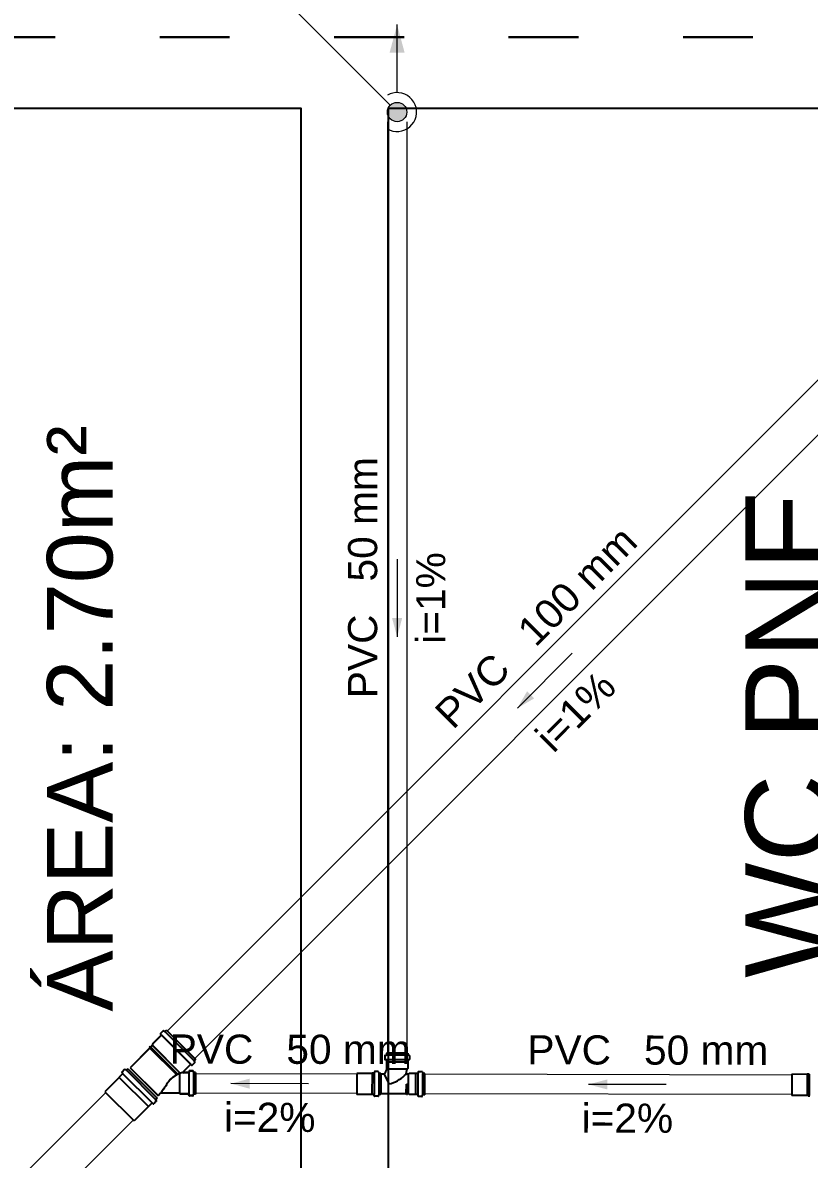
# Model space of a CAD drawing. Header units: millimetres. Extents: x -823 to -490, y -63 to 119.
# Drawn here: x -597.52 to -594.813, y 55.181 to 59.09 of the extents above; entities that cross this region are included whole.
import ezdxf

# ---------------------------------------------------------------- set-up
doc = ezdxf.new("R2010")
doc.units = ezdxf.units.MM
doc.header["$LTSCALE"] = 0.2
doc.header["$MEASUREMENT"] = 0
doc.linetypes.add('ACAD_ISO03W100', pattern=[3, 1.2, -1.8])
for name, color, linetype, lineweight in [('CV-Colunas', 1, 'Continuous', 5), ('CV-Condutos', 1, 'Continuous', 5), ('CV-Indicação coluna', 5, 'Continuous', 5), ('CV-Sentido conduto', 9, 'Continuous', 5), ('CV-Textos conduto', 7, 'Continuous', 5), ('DI-Detalhes', 1, 'Continuous', 30), ('TQ-Condutos', 5, 'Continuous', 5), ('TQ-Sentido conduto', 9, 'Continuous', 5), ('TQ-Textos conduto', 7, 'Continuous', 5)]:
    doc.layers.add(name, color=color, linetype=linetype, lineweight=lineweight)
doc.layers.add('Simbolos', color=5, linetype='Continuous')
doc.layers.add('Simbolos_int', color=2, linetype='Continuous')
doc.styles.add('Arial', font='arial.ttf')

msp = doc.modelspace()

# ---------------------------------------------------------------- hatches: boundary and pattern name
at = {"layer": 'CV-Colunas', "linetype": 'Continuous'}
msp.add_hatch(color=256, dxfattribs=at).paths.add_polyline_path([(-596.1983, 58.7827), (-596.1985, 58.7856), (-596.1988, 58.7885), (-596.1995, 58.7914), (-596.2004, 58.7941), (-596.2015, 58.7968), (-596.2028, 58.7994), (-596.2044, 58.8019), (-596.2062, 58.8042), (-596.2081, 58.8063), (-596.2103, 58.8083), (-596.2126, 58.8101), (-596.215, 58.8116), (-596.2176, 58.813), (-596.2203, 58.8141), (-596.2231, 58.815), (-596.2259, 58.8156), (-596.2288, 58.816), (-596.2317, 58.8161), (-596.2347, 58.816), (-596.2375, 58.8156), (-596.2404, 58.815), (-596.2432, 58.8141), (-596.2459, 58.813), (-596.2484, 58.8116), (-596.2509, 58.8101), (-596.2532, 58.8083), (-596.2554, 58.8063), (-596.2573, 58.8042), (-596.2591, 58.8019), (-596.2607, 58.7994), (-596.262, 58.7968), (-596.2631, 58.7941), (-596.264, 58.7914), (-596.2646, 58.7885), (-596.265, 58.7856), (-596.2651, 58.7827), (-596.265, 58.7798), (-596.2646, 58.7769), (-596.264, 58.7741), (-596.2631, 58.7713), (-596.262, 58.7686), (-596.2607, 58.766), (-596.2591, 58.7636), (-596.2573, 58.7612), (-596.2554, 58.7591), (-596.2532, 58.7571), (-596.2509, 58.7553), (-596.2484, 58.7538), (-596.2459, 58.7524), (-596.2432, 58.7513), (-596.2404, 58.7504), (-596.2375, 58.7498), (-596.2347, 58.7494), (-596.2317, 58.7493), (-596.2288, 58.7494), (-596.2259, 58.7498), (-596.2231, 58.7504), (-596.2203, 58.7513), (-596.2176, 58.7524), (-596.215, 58.7538), (-596.2126, 58.7553), (-596.2103, 58.7571), (-596.2081, 58.7591), (-596.2062, 58.7612), (-596.2044, 58.7636), (-596.2028, 58.766), (-596.2015, 58.7686), (-596.2004, 58.7713), (-596.1995, 58.7741), (-596.1988, 58.7769), (-596.1985, 58.7798)])
at = {"layer": 'CV-Condutos', "linetype": 'Continuous'}
msp.add_hatch(color=256, dxfattribs=at).paths.add_polyline_path([(-596.2317, 59.0833), (-596.2577, 58.9865), (-596.2058, 58.9865)])
at = {"layer": 'CV-Sentido conduto', "linetype": 'Continuous'}
msp.add_hatch(color=256, dxfattribs=at).paths.add_polyline_path([(-596.2317, 56.9775), (-596.2144, 57.0421), (-596.249, 57.0421)])
at = {"layer": 'TQ-Sentido conduto', "linetype": 'Continuous'}
for points in [[(-595.8179, 56.7324), (-595.7601, 56.7658), (-595.7845, 56.7903)], [(-596.8036, 55.4408), (-596.7391, 55.4234), (-596.739, 55.458)], [(-595.5728, 55.4381), (-595.5084, 55.4207), (-595.5083, 55.4553)]]:
    msp.add_hatch(color=256, dxfattribs=at).paths.add_polyline_path(points)

# ---------------------------------------------------------------- linework, layer by layer
msp.add_lwpolyline([(-599.5749, 58.7955), (-596.5628, 58.7955), (-596.5628, 54.8794), (-596.2618, 54.8794), (-596.2618, 58.7955), (-593.2498, 58.7955), (-593.2498, 56.9483), (-593.2498, 56.9483), (-593.2498, 56.8681), (-593.2498, 55.1804), (-593.9572, 55.1804), (-594.5351, 55.1804), (-594.5351, 54.8794), (-592.9488, 54.8794), (-592.9488, 56.8681), (-592.9488, 56.8681), (-592.9488, 56.9483), (-592.9488, 64.1825)])
at = {"layer": 'CV-Colunas'}
msp.add_circle((-596.2317, 58.7827), 0.0334, dxfattribs=at)
at = {"layer": 'CV-Condutos'}
for p, q in [((-596.2651, 58.7493), (-596.2651, 55.5457)), ((-596.1983, 58.7493), (-596.1983, 55.5456))]:
    msp.add_line(p, q, dxfattribs=at)
for points in [[(-596.2317, 58.8495), (-596.2317, 59.0833)], [(-596.2651, 58.7249), (-596.2558, 58.7204), (-596.2459, 58.7174), (-596.2356, 58.716), (-596.2253, 58.7162), (-596.2151, 58.718), (-596.2053, 58.7214), (-596.1961, 58.7262), (-596.1878, 58.7324), (-596.1806, 58.7398), (-596.1745, 58.7482), (-596.1699, 58.7574), (-596.1667, 58.7673), (-596.1651, 58.7775), (-596.1651, 58.7879), (-596.1667, 58.7981), (-596.1699, 58.808), (-596.1745, 58.8172), (-596.1806, 58.8257), (-596.1878, 58.833), (-596.1961, 58.8392), (-596.2053, 58.8441), (-596.2151, 58.8474), (-596.2253, 58.8492), (-596.2356, 58.8494), (-596.2459, 58.848), (-596.2558, 58.845), (-596.2651, 58.8406)]]:
    msp.add_lwpolyline(points, dxfattribs=at)
at = {"layer": 'CV-Indicação coluna'}
msp.add_line((-597.2902, 59.8412), (-596.2554, 58.8063), dxfattribs=at)
at = {"layer": 'CV-Sentido conduto'}
msp.add_lwpolyline([(-596.2317, 57.2448), (-596.2317, 56.9775)], dxfattribs=at)
at = {"layer": 'DI-Detalhes', "color": 6, "linetype": 'ACAD_ISO03W100'}
msp.add_lwpolyline([(-600.048, 59.0399), (-592.8002, 59.0399), (-592.8002, 52.8645), (-600.048, 52.8645), (-600.048, 59.0399)], dxfattribs=at)
at = {"layer": 'Simbolos'}
for p, q in [((-597.0436, 55.6073), (-597.0736, 55.5772)), ((-597.0436, 55.6068), (-597.0736, 55.5767)), ((-597.0457, 55.6117), (-597.0435, 55.6091)), ((-597.0457, 55.6112), (-597.0435, 55.6086)), ((-597.0367, 55.6225), (-597.0456, 55.6135)), ((-597.0367, 55.622), (-597.0456, 55.613)), ((-597.0351, 55.6227), (-597.0316, 55.6207)), ((-597.0351, 55.6222), (-597.0316, 55.6202)), ((-597.0258, 55.6251), (-597.03, 55.6209)), ((-597.0258, 55.6246), (-597.03, 55.6204)), ((-597.0258, 55.6251), (-596.9251, 55.5245)), ((-597.0258, 55.6246), (-596.9251, 55.524)), ((-597.0825, 55.5637), (-597.1505, 55.4956)), ((-597.0825, 55.5632), (-597.1505, 55.4952)), ((-597.081, 55.568), (-597.0838, 55.5652)), ((-597.081, 55.5675), (-597.0838, 55.5647)), ((-597.0825, 55.5637), (-597.0838, 55.5652)), ((-597.0825, 55.5632), (-597.0838, 55.5647)), ((-597.0795, 55.5667), (-597.081, 55.568)), ((-597.0795, 55.5662), (-597.081, 55.5675)), ((-597.0736, 55.5726), (-597.0795, 55.5667)), ((-597.0736, 55.5721), (-597.0795, 55.5662)), ((-597.0736, 55.5772), (-597.0736, 55.5726)), ((-597.0736, 55.5767), (-597.0736, 55.5721)), ((-596.9277, 55.5135), (-596.9367, 55.5046)), ((-596.9277, 55.5131), (-596.9367, 55.5041)), ((-596.9275, 55.5152), (-596.9295, 55.5187)), ((-596.9275, 55.5147), (-596.9295, 55.5182)), ((-596.9251, 55.5245), (-596.9293, 55.5203)), ((-596.9251, 55.524), (-596.9293, 55.5198)), ((-596.274, 55.5363), (-596.274, 55.5246)), ((-596.273, 55.5376), (-596.2691, 55.5386)), ((-596.2728, 55.5233), (-596.2693, 55.5229)), ((-596.268, 55.5457), (-596.2681, 55.5399)), ((-596.2681, 55.5216), (-596.2681, 55.5153)), ((-596.2681, 55.5153), (-596.2678, 55.5151)), ((-596.195, 55.5456), (-596.268, 55.5457)), ((-596.2678, 55.5151), (-596.2679, 55.4926)), ((-596.195, 55.5152), (-596.1953, 55.5149)), ((-596.1953, 55.5149), (-596.1953, 55.4925)), ((-596.195, 55.5456), (-596.195, 55.5398)), ((-596.195, 55.5214), (-596.195, 55.5152)), ((-596.19, 55.5374), (-596.194, 55.5385)), ((-596.1903, 55.5231), (-596.1938, 55.5228)), ((-596.189, 55.5361), (-596.1891, 55.5244)), ((-597.1763, 55.4741), (-597.1877, 55.4627)), ((-597.1784, 55.4785), (-597.1762, 55.4759)), ((-597.1694, 55.4892), (-597.1783, 55.4803)), ((-597.1678, 55.4895), (-597.1643, 55.4874)), ((-597.1585, 55.4918), (-597.1627, 55.4877)), ((-597.1585, 55.4918), (-597.0579, 55.3912)), ((-597.1505, 55.4956), (-597.0545, 55.3997)), ((-597.1505, 55.4952), (-597.0545, 55.3992)), ((-596.9429, 55.5067), (-596.9687, 55.4808)), ((-596.9429, 55.5062), (-596.9687, 55.4804)), ((-596.9493, 55.4786), (-596.9678, 55.4786)), ((-596.9493, 55.4781), (-596.9678, 55.4781)), ((-596.9476, 55.4833), (-596.9479, 55.4798)), ((-596.9476, 55.4828), (-596.9479, 55.4793)), ((-596.9346, 55.4845), (-596.9463, 55.4845)), ((-596.9346, 55.484), (-596.9463, 55.484)), ((-596.9385, 55.5045), (-596.9411, 55.5067)), ((-596.9385, 55.5041), (-596.9411, 55.5063)), ((-596.9333, 55.4835), (-596.9322, 55.4796)), ((-596.9333, 55.4831), (-596.9322, 55.4791)), ((-596.9251, 55.4786), (-596.9309, 55.4786)), ((-596.9251, 55.4781), (-596.9309, 55.4781)), ((-596.9251, 55.4786), (-596.9251, 55.4055)), ((-596.9251, 55.4781), (-596.9251, 55.405)), ((-596.3183, 55.476), (-596.3705, 55.4762)), ((-596.318, 55.4763), (-596.3183, 55.476)), ((-596.3118, 55.4763), (-596.318, 55.4763)), ((-596.3101, 55.481), (-596.3104, 55.4775)), ((-596.2971, 55.4822), (-596.3088, 55.4822)), ((-596.2958, 55.4812), (-596.2947, 55.4772)), ((-596.2876, 55.4762), (-596.2935, 55.4763)), ((-596.2876, 55.4762), (-596.2878, 55.4031)), ((-596.2754, 55.4735), (-596.2876, 55.4736)), ((-596.2592, 55.4396), (-596.2754, 55.4735)), ((-596.2679, 55.4926), (-596.2667, 55.4914)), ((-596.1922, 55.4734), (-596.1995, 55.4734)), ((-596.1953, 55.4925), (-596.1971, 55.4907)), ((-596.1898, 55.4758), (-596.1922, 55.4734)), ((-596.1673, 55.4757), (-596.1898, 55.4758)), ((-596.1671, 55.476), (-596.1673, 55.4757)), ((-596.1608, 55.476), (-596.1671, 55.476)), ((-596.1591, 55.4807), (-596.1595, 55.4772)), ((-596.1461, 55.4819), (-596.1578, 55.4819)), ((-596.1448, 55.4809), (-596.1438, 55.4769)), ((-596.1367, 55.4759), (-596.1425, 55.4759)), ((-596.1368, 55.4028), (-596.1367, 55.4759)), ((-594.8213, 55.4727), (-594.8735, 55.4728)), ((-594.8211, 55.473), (-594.8213, 55.4727)), ((-594.8148, 55.473), (-594.8211, 55.473)), ((-597.1877, 55.4622), (-597.2371, 55.4128)), ((-597.1877, 55.4627), (-597.1877, 55.4622)), ((-597.046, 55.4081), (-597.0545, 55.3997)), ((-597.046, 55.4077), (-597.0545, 55.3992)), ((-596.9806, 55.4081), (-597.046, 55.4081)), ((-596.9806, 55.4077), (-597.046, 55.4077)), ((-596.9779, 55.4055), (-596.9806, 55.4081)), ((-596.9779, 55.405), (-596.9806, 55.4077)), ((-596.9492, 55.4055), (-596.9779, 55.4055)), ((-596.9492, 55.405), (-596.9779, 55.405)), ((-596.9476, 55.4007), (-596.9479, 55.4043)), ((-596.9476, 55.4003), (-596.9479, 55.4038)), ((-596.9346, 55.3995), (-596.9463, 55.3995)), ((-596.9346, 55.3991), (-596.9463, 55.3991)), ((-596.9333, 55.4005), (-596.9322, 55.4045)), ((-596.9333, 55.4001), (-596.9322, 55.404)), ((-596.9251, 55.4055), (-596.9309, 55.4055)), ((-596.9251, 55.405), (-596.9309, 55.405)), ((-596.3185, 55.4035), (-596.3706, 55.4036)), ((-596.3182, 55.4032), (-596.3185, 55.4035)), ((-596.312, 55.4032), (-596.3182, 55.4032)), ((-596.3103, 55.3985), (-596.3106, 55.402)), ((-596.2973, 55.3972), (-596.309, 55.3973)), ((-596.296, 55.3982), (-596.2949, 55.4022)), ((-596.2878, 55.4031), (-596.2936, 55.4032)), ((-596.2001, 55.4056), (-596.2878, 55.4058)), ((-596.2001, 55.4056), (-596.1999, 55.4036)), ((-596.196, 55.4036), (-596.1999, 55.4036)), ((-596.1958, 55.4056), (-596.196, 55.4036)), ((-596.1923, 55.4056), (-596.1958, 55.4056)), ((-596.1899, 55.4032), (-596.1923, 55.4056)), ((-596.1675, 55.4031), (-596.1899, 55.4032)), ((-596.1672, 55.4029), (-596.1675, 55.4031)), ((-596.161, 55.4029), (-596.1672, 55.4029)), ((-596.1593, 55.3981), (-596.1596, 55.4016)), ((-596.1463, 55.3969), (-596.158, 55.3969)), ((-596.145, 55.3979), (-596.1439, 55.4018)), ((-596.1368, 55.4028), (-596.1426, 55.4028)), ((-594.8215, 55.4002), (-594.8737, 55.4003)), ((-594.8212, 55.3999), (-594.8215, 55.4002)), ((-594.815, 55.3999), (-594.8212, 55.3999)), ((-594.8134, 55.3951), (-594.8136, 55.3987)), ((-597.0876, 55.362), (-597.137, 55.3126)), ((-597.0871, 55.362), (-597.0876, 55.362)), ((-597.0757, 55.3734), (-597.0871, 55.362)), ((-597.0712, 55.3713), (-597.0739, 55.3735)), ((-597.0605, 55.3803), (-597.0694, 55.3713)), ((-597.0603, 55.3819), (-597.0623, 55.3854)), ((-597.0579, 55.3912), (-597.0621, 55.387))]:
    msp.add_line(p, q, dxfattribs=at)
for points in [[(-597.0456, 55.6135), (-597.0458, 55.6133), (-597.0459, 55.6132), (-597.046, 55.613), (-597.046, 55.6127), (-597.046, 55.6125), (-597.046, 55.6123), (-597.0459, 55.6121), (-597.0458, 55.6119), (-597.0457, 55.6117)], [(-597.0456, 55.613), (-597.0458, 55.6129), (-597.0459, 55.6127), (-597.046, 55.6125), (-597.046, 55.6123), (-597.046, 55.612), (-597.046, 55.6118), (-597.0459, 55.6116), (-597.0458, 55.6114), (-597.0457, 55.6112)], [(-597.0436, 55.6073), (-597.0434, 55.6074), (-597.0433, 55.6076), (-597.0432, 55.6078), (-597.0432, 55.608), (-597.0432, 55.6083), (-597.0432, 55.6085), (-597.0433, 55.6087), (-597.0434, 55.6089), (-597.0435, 55.6091)], [(-597.0436, 55.6068), (-597.0434, 55.607), (-597.0433, 55.6072), (-597.0432, 55.6074), (-597.0432, 55.6076), (-597.0432, 55.6078), (-597.0432, 55.608), (-597.0433, 55.6082), (-597.0434, 55.6084), (-597.0435, 55.6086)], [(-597.0351, 55.6227), (-597.0353, 55.6228), (-597.0354, 55.6228), (-597.0356, 55.6228), (-597.0358, 55.6228), (-597.036, 55.6228), (-597.0362, 55.6228), (-597.0364, 55.6227), (-597.0366, 55.6226), (-597.0367, 55.6225)], [(-597.0351, 55.6222), (-597.0353, 55.6223), (-597.0354, 55.6223), (-597.0356, 55.6224), (-597.0358, 55.6224), (-597.036, 55.6223), (-597.0362, 55.6223), (-597.0364, 55.6222), (-597.0366, 55.6221), (-597.0367, 55.622)], [(-597.0316, 55.6206), (-597.0314, 55.6206), (-597.0312, 55.6205), (-597.031, 55.6205), (-597.0308, 55.6205), (-597.0307, 55.6205), (-597.0305, 55.6205), (-597.0303, 55.6206), (-597.0301, 55.6207), (-597.03, 55.6209)], [(-597.0316, 55.6202), (-597.0314, 55.6201), (-597.0312, 55.62), (-597.031, 55.62), (-597.0308, 55.62), (-597.0307, 55.62), (-597.0305, 55.6201), (-597.0303, 55.6202), (-597.0301, 55.6203), (-597.03, 55.6204)], [(-596.9293, 55.5203), (-596.9295, 55.5201), (-596.9296, 55.52), (-596.9296, 55.5198), (-596.9297, 55.5196), (-596.9297, 55.5194), (-596.9297, 55.5192), (-596.9297, 55.519), (-596.9296, 55.5188), (-596.9295, 55.5186)], [(-596.9293, 55.5198), (-596.9295, 55.5196), (-596.9296, 55.5195), (-596.9296, 55.5193), (-596.9297, 55.5191), (-596.9297, 55.5189), (-596.9297, 55.5187), (-596.9297, 55.5185), (-596.9296, 55.5184), (-596.9295, 55.5182)], [(-596.9277, 55.5135), (-596.9276, 55.5137), (-596.9275, 55.5139), (-596.9274, 55.514), (-596.9274, 55.5142), (-596.9273, 55.5144), (-596.9274, 55.5146), (-596.9274, 55.5148), (-596.9274, 55.515), (-596.9275, 55.5152)], [(-596.9277, 55.5131), (-596.9276, 55.5132), (-596.9275, 55.5134), (-596.9274, 55.5136), (-596.9274, 55.5137), (-596.9273, 55.5139), (-596.9274, 55.5141), (-596.9274, 55.5143), (-596.9274, 55.5145), (-596.9275, 55.5147)], [(-596.273, 55.5376), (-596.2732, 55.5375), (-596.2734, 55.5374), (-596.2735, 55.5373), (-596.2737, 55.5372), (-596.2738, 55.537), (-596.2739, 55.5369), (-596.274, 55.5367), (-596.274, 55.5365), (-596.274, 55.5363)], [(-596.274, 55.5246), (-596.274, 55.5244), (-596.274, 55.5242), (-596.2739, 55.524), (-596.2738, 55.5238), (-596.2736, 55.5236), (-596.2734, 55.5235), (-596.2732, 55.5234), (-596.273, 55.5233), (-596.2728, 55.5233)], [(-596.2681, 55.5216), (-596.2681, 55.5218), (-596.2682, 55.522), (-596.2683, 55.5222), (-596.2684, 55.5224), (-596.2685, 55.5226), (-596.2687, 55.5227), (-596.2689, 55.5228), (-596.2691, 55.5229), (-596.2693, 55.5229)], [(-596.2691, 55.5386), (-596.2689, 55.5387), (-596.2687, 55.5388), (-596.2685, 55.5389), (-596.2684, 55.539), (-596.2683, 55.5392), (-596.2682, 55.5394), (-596.2681, 55.5395), (-596.2681, 55.5397), (-596.2681, 55.5399)], [(-596.195, 55.5398), (-596.195, 55.5396), (-596.1949, 55.5394), (-596.1948, 55.5392), (-596.1948, 55.539), (-596.1946, 55.5389), (-596.1945, 55.5387), (-596.1943, 55.5386), (-596.1942, 55.5385), (-596.194, 55.5385)], [(-596.1938, 55.5228), (-596.194, 55.5227), (-596.1942, 55.5227), (-596.1944, 55.5225), (-596.1946, 55.5224), (-596.1947, 55.5223), (-596.1949, 55.5221), (-596.1949, 55.5219), (-596.195, 55.5217), (-596.195, 55.5214)], [(-596.1903, 55.5231), (-596.1901, 55.5231), (-596.1899, 55.5232), (-596.1897, 55.5233), (-596.1895, 55.5234), (-596.1893, 55.5236), (-596.1892, 55.5238), (-596.1891, 55.524), (-596.1891, 55.5242), (-596.1891, 55.5244)], [(-596.189, 55.5361), (-596.189, 55.5363), (-596.1891, 55.5365), (-596.1892, 55.5367), (-596.1893, 55.5368), (-596.1894, 55.537), (-596.1895, 55.5371), (-596.1897, 55.5372), (-596.1898, 55.5373), (-596.19, 55.5374)], [(-597.1783, 55.4803), (-597.1785, 55.4802), (-597.1786, 55.48), (-597.1786, 55.4798), (-597.1787, 55.4795), (-597.1787, 55.4793), (-597.1787, 55.4791), (-597.1786, 55.4789), (-597.1785, 55.4787), (-597.1784, 55.4785)], [(-597.1763, 55.4741), (-597.1761, 55.4742), (-597.176, 55.4744), (-597.1759, 55.4746), (-597.1759, 55.4748), (-597.1759, 55.4751), (-597.1759, 55.4753), (-597.176, 55.4755), (-597.176, 55.4757), (-597.1762, 55.4759)], [(-597.1678, 55.4895), (-597.1679, 55.4895), (-597.1681, 55.4896), (-597.1683, 55.4896), (-597.1685, 55.4896), (-597.1687, 55.4896), (-597.1689, 55.4896), (-597.1691, 55.4895), (-597.1692, 55.4894), (-597.1694, 55.4892)], [(-597.1643, 55.4874), (-597.1641, 55.4874), (-597.1639, 55.4873), (-597.1637, 55.4873), (-597.1635, 55.4873), (-597.1633, 55.4873), (-597.1631, 55.4873), (-597.163, 55.4874), (-597.1628, 55.4875), (-597.1627, 55.4877)], [(-596.9687, 55.4808), (-596.9688, 55.4807), (-596.9689, 55.4806), (-596.969, 55.4804), (-596.9691, 55.4802), (-596.9691, 55.4801), (-596.9691, 55.4799), (-596.9691, 55.4797), (-596.9691, 55.4796), (-596.969, 55.4794), (-596.9689, 55.4792), (-596.9688, 55.4791), (-596.9687, 55.479), (-596.9686, 55.4788), (-596.9685, 55.4787), (-596.9683, 55.4787), (-596.9681, 55.4786), (-596.968, 55.4786), (-596.9678, 55.4786)], [(-596.9687, 55.4804), (-596.9688, 55.4802), (-596.9689, 55.4801), (-596.969, 55.4799), (-596.9691, 55.4798), (-596.9691, 55.4796), (-596.9691, 55.4794), (-596.9691, 55.4793), (-596.9691, 55.4791), (-596.969, 55.4789), (-596.9689, 55.4788), (-596.9688, 55.4786), (-596.9687, 55.4785), (-596.9686, 55.4784), (-596.9685, 55.4783), (-596.9683, 55.4782), (-596.9681, 55.4781), (-596.968, 55.4781), (-596.9678, 55.4781)], [(-596.9493, 55.4786), (-596.9491, 55.4786), (-596.9488, 55.4786), (-596.9486, 55.4787), (-596.9485, 55.4788), (-596.9483, 55.479), (-596.9482, 55.4792), (-596.948, 55.4794), (-596.948, 55.4796), (-596.9479, 55.4798)], [(-596.9493, 55.4781), (-596.9491, 55.4781), (-596.9488, 55.4782), (-596.9486, 55.4783), (-596.9485, 55.4784), (-596.9483, 55.4785), (-596.9482, 55.4787), (-596.948, 55.4789), (-596.948, 55.4791), (-596.9479, 55.4793)], [(-596.9463, 55.4845), (-596.9465, 55.4845), (-596.9467, 55.4844), (-596.9469, 55.4844), (-596.9471, 55.4842), (-596.9473, 55.4841), (-596.9474, 55.4839), (-596.9475, 55.4837), (-596.9476, 55.4835), (-596.9476, 55.4833)], [(-596.9463, 55.484), (-596.9465, 55.484), (-596.9467, 55.484), (-596.9469, 55.4839), (-596.9471, 55.4838), (-596.9473, 55.4836), (-596.9474, 55.4834), (-596.9475, 55.4833), (-596.9476, 55.483), (-596.9476, 55.4828)], [(-596.9411, 55.5068), (-596.9413, 55.5069), (-596.9415, 55.507), (-596.9417, 55.507), (-596.9419, 55.5071), (-596.9421, 55.5071), (-596.9424, 55.507), (-596.9426, 55.5069), (-596.9428, 55.5068), (-596.9429, 55.5067)], [(-596.9411, 55.5063), (-596.9413, 55.5064), (-596.9415, 55.5065), (-596.9417, 55.5066), (-596.9419, 55.5066), (-596.9421, 55.5066), (-596.9424, 55.5065), (-596.9426, 55.5065), (-596.9428, 55.5063), (-596.9429, 55.5062)], [(-596.9385, 55.5045), (-596.9383, 55.5044), (-596.9381, 55.5043), (-596.9379, 55.5042), (-596.9377, 55.5042), (-596.9374, 55.5042), (-596.9372, 55.5043), (-596.937, 55.5044), (-596.9368, 55.5045), (-596.9367, 55.5046)], [(-596.9385, 55.5041), (-596.9383, 55.5039), (-596.9381, 55.5038), (-596.9379, 55.5038), (-596.9377, 55.5037), (-596.9374, 55.5038), (-596.9372, 55.5038), (-596.937, 55.5039), (-596.9368, 55.504), (-596.9367, 55.5041)], [(-596.9333, 55.4835), (-596.9334, 55.4837), (-596.9334, 55.4839), (-596.9336, 55.484), (-596.9337, 55.4842), (-596.9338, 55.4843), (-596.934, 55.4844), (-596.9342, 55.4845), (-596.9344, 55.4845), (-596.9346, 55.4845)], [(-596.9333, 55.4831), (-596.9334, 55.4832), (-596.9334, 55.4834), (-596.9336, 55.4836), (-596.9337, 55.4837), (-596.9338, 55.4838), (-596.934, 55.4839), (-596.9342, 55.484), (-596.9344, 55.484), (-596.9346, 55.4841)], [(-596.9322, 55.4796), (-596.9322, 55.4794), (-596.9321, 55.4792), (-596.932, 55.4791), (-596.9318, 55.4789), (-596.9317, 55.4788), (-596.9315, 55.4787), (-596.9313, 55.4786), (-596.9311, 55.4786), (-596.9309, 55.4786)], [(-596.9322, 55.4791), (-596.9322, 55.4789), (-596.9321, 55.4787), (-596.932, 55.4786), (-596.9318, 55.4784), (-596.9317, 55.4783), (-596.9315, 55.4782), (-596.9313, 55.4782), (-596.9311, 55.4781), (-596.9309, 55.4781)], [(-596.3118, 55.4763), (-596.3116, 55.4763), (-596.3114, 55.4764), (-596.3112, 55.4764), (-596.311, 55.4766), (-596.3108, 55.4767), (-596.3107, 55.4769), (-596.3106, 55.4771), (-596.3105, 55.4773), (-596.3105, 55.4775)], [(-596.3088, 55.4822), (-596.309, 55.4822), (-596.3092, 55.4822), (-596.3094, 55.4821), (-596.3096, 55.482), (-596.3098, 55.4818), (-596.3099, 55.4816), (-596.31, 55.4814), (-596.3101, 55.4812), (-596.3101, 55.481)], [(-596.2958, 55.4812), (-596.2959, 55.4814), (-596.296, 55.4816), (-596.2961, 55.4817), (-596.2962, 55.4819), (-596.2964, 55.482), (-596.2965, 55.4821), (-596.2967, 55.4821), (-596.2969, 55.4822), (-596.2971, 55.4822)], [(-596.2947, 55.4772), (-596.2947, 55.4771), (-596.2946, 55.4769), (-596.2945, 55.4767), (-596.2943, 55.4766), (-596.2942, 55.4765), (-596.294, 55.4764), (-596.2938, 55.4763), (-596.2936, 55.4763), (-596.2935, 55.4763)], [(-596.2754, 55.4735), (-596.2742, 55.4754), (-596.273, 55.4773), (-596.272, 55.4792), (-596.2709, 55.4812), (-596.27, 55.4832), (-596.269, 55.4852), (-596.2682, 55.4872), (-596.2674, 55.4893), (-596.2667, 55.4914)], [(-596.2592, 55.4396), (-596.2519, 55.4417), (-596.2446, 55.4442), (-596.2376, 55.4472), (-596.2307, 55.4507), (-596.2241, 55.4545), (-596.2178, 55.4587), (-596.2117, 55.4634), (-596.2059, 55.4684), (-596.2004, 55.4737)], [(-596.2008, 55.4751), (-596.2003, 55.4768), (-596.1998, 55.4785), (-596.1994, 55.4802), (-596.1989, 55.482), (-596.1985, 55.4837), (-596.1981, 55.4855), (-596.1978, 55.4872), (-596.1974, 55.489), (-596.1971, 55.4907)], [(-596.2008, 55.4751), (-596.2008, 55.4749), (-596.2008, 55.4748), (-596.2008, 55.4747), (-596.2008, 55.4745), (-596.2008, 55.4744), (-596.2008, 55.4743), (-596.2007, 55.4741), (-596.2006, 55.474), (-596.2006, 55.4739), (-596.2005, 55.4738), (-596.2004, 55.4737), (-596.2003, 55.4736), (-596.2002, 55.4735), (-596.2, 55.4735), (-596.1999, 55.4734), (-596.1998, 55.4734), (-596.1996, 55.4734), (-596.1995, 55.4734)], [(-596.1608, 55.476), (-596.1606, 55.476), (-596.1604, 55.476), (-596.1602, 55.4761), (-596.16, 55.4762), (-596.1598, 55.4764), (-596.1597, 55.4766), (-596.1596, 55.4767), (-596.1595, 55.477), (-596.1595, 55.4772)], [(-596.1578, 55.4819), (-596.158, 55.4819), (-596.1582, 55.4818), (-596.1584, 55.4817), (-596.1586, 55.4816), (-596.1588, 55.4815), (-596.1589, 55.4813), (-596.159, 55.4811), (-596.1591, 55.4809), (-596.1591, 55.4807)], [(-596.1448, 55.4809), (-596.1449, 55.4811), (-596.145, 55.4812), (-596.1451, 55.4814), (-596.1452, 55.4815), (-596.1454, 55.4816), (-596.1455, 55.4817), (-596.1457, 55.4818), (-596.1459, 55.4819), (-596.1461, 55.4819)], [(-596.1438, 55.4769), (-596.1437, 55.4767), (-596.1436, 55.4766), (-596.1435, 55.4764), (-596.1434, 55.4763), (-596.1432, 55.4761), (-596.143, 55.476), (-596.1429, 55.476), (-596.1427, 55.4759), (-596.1425, 55.4759)], [(-594.8148, 55.473), (-594.8146, 55.473), (-594.8144, 55.473), (-594.8142, 55.4731), (-594.814, 55.4732), (-594.8138, 55.4734), (-594.8137, 55.4736), (-594.8136, 55.4738), (-594.8135, 55.474), (-594.8135, 55.4742)], [(-597.0448, 55.4085), (-597.045, 55.4085), (-597.0451, 55.4085), (-597.0453, 55.4085), (-597.0454, 55.4085), (-597.0456, 55.4084), (-597.0457, 55.4084), (-597.0458, 55.4083), (-597.0459, 55.4082), (-597.046, 55.4081)], [(-597.0448, 55.408), (-597.045, 55.408), (-597.0451, 55.4081), (-597.0453, 55.408), (-597.0454, 55.408), (-597.0456, 55.408), (-597.0457, 55.4079), (-597.0458, 55.4078), (-597.0459, 55.4078), (-597.046, 55.4077)], [(-596.9479, 55.4043), (-596.9479, 55.4045), (-596.948, 55.4047), (-596.9481, 55.4049), (-596.9483, 55.405), (-596.9484, 55.4052), (-596.9486, 55.4053), (-596.9488, 55.4054), (-596.949, 55.4055), (-596.9492, 55.4055)], [(-596.9479, 55.4038), (-596.9479, 55.404), (-596.948, 55.4042), (-596.9481, 55.4044), (-596.9483, 55.4046), (-596.9484, 55.4047), (-596.9486, 55.4048), (-596.9488, 55.4049), (-596.949, 55.405), (-596.9492, 55.405)], [(-596.9476, 55.4008), (-596.9476, 55.4005), (-596.9475, 55.4003), (-596.9474, 55.4001), (-596.9473, 55.4), (-596.9471, 55.3998), (-596.9469, 55.3997), (-596.9467, 55.3996), (-596.9465, 55.3996), (-596.9463, 55.3995)], [(-596.9476, 55.4003), (-596.9476, 55.4001), (-596.9475, 55.3999), (-596.9474, 55.3997), (-596.9473, 55.3995), (-596.9471, 55.3993), (-596.9469, 55.3992), (-596.9467, 55.3991), (-596.9465, 55.3991), (-596.9463, 55.3991)], [(-596.9346, 55.3995), (-596.9344, 55.3996), (-596.9342, 55.3996), (-596.934, 55.3997), (-596.9338, 55.3998), (-596.9337, 55.3999), (-596.9335, 55.4), (-596.9334, 55.4002), (-596.9333, 55.4003), (-596.9333, 55.4005)], [(-596.9346, 55.3991), (-596.9344, 55.3991), (-596.9342, 55.3991), (-596.934, 55.3992), (-596.9338, 55.3993), (-596.9337, 55.3994), (-596.9335, 55.3995), (-596.9334, 55.3997), (-596.9333, 55.3999), (-596.9333, 55.4001)], [(-596.9309, 55.4055), (-596.9311, 55.4055), (-596.9313, 55.4054), (-596.9315, 55.4054), (-596.9317, 55.4053), (-596.9318, 55.4052), (-596.9319, 55.405), (-596.9321, 55.4049), (-596.9321, 55.4047), (-596.9322, 55.4045)], [(-596.9309, 55.405), (-596.9311, 55.405), (-596.9313, 55.405), (-596.9315, 55.4049), (-596.9317, 55.4048), (-596.9318, 55.4047), (-596.9319, 55.4045), (-596.9321, 55.4044), (-596.9321, 55.4042), (-596.9322, 55.404)], [(-596.3106, 55.402), (-596.3107, 55.4022), (-596.3107, 55.4024), (-596.3108, 55.4026), (-596.311, 55.4028), (-596.3111, 55.4029), (-596.3113, 55.403), (-596.3115, 55.4031), (-596.3117, 55.4032), (-596.312, 55.4032)], [(-596.3103, 55.3985), (-596.3103, 55.3983), (-596.3102, 55.398), (-596.3101, 55.3979), (-596.31, 55.3977), (-596.3098, 55.3975), (-596.3096, 55.3974), (-596.3094, 55.3973), (-596.3092, 55.3973), (-596.309, 55.3973)], [(-596.2973, 55.3972), (-596.2971, 55.3972), (-596.2969, 55.3973), (-596.2967, 55.3973), (-596.2965, 55.3974), (-596.2964, 55.3976), (-596.2963, 55.3977), (-596.2961, 55.3979), (-596.2961, 55.398), (-596.296, 55.3982)], [(-596.2936, 55.4032), (-596.2938, 55.4031), (-596.294, 55.4031), (-596.2942, 55.403), (-596.2944, 55.4029), (-596.2945, 55.4028), (-596.2946, 55.4027), (-596.2948, 55.4025), (-596.2948, 55.4024), (-596.2949, 55.4022)], [(-596.1596, 55.4016), (-596.1597, 55.4019), (-596.1597, 55.4021), (-596.1599, 55.4023), (-596.16, 55.4024), (-596.1601, 55.4026), (-596.1603, 55.4027), (-596.1605, 55.4028), (-596.1607, 55.4028), (-596.161, 55.4029)], [(-596.1593, 55.3981), (-596.1593, 55.3979), (-596.1592, 55.3977), (-596.1591, 55.3975), (-596.159, 55.3973), (-596.1588, 55.3972), (-596.1586, 55.3971), (-596.1584, 55.397), (-596.1582, 55.3969), (-596.158, 55.3969)], [(-596.1463, 55.3969), (-596.1461, 55.3969), (-596.1459, 55.3969), (-596.1457, 55.397), (-596.1456, 55.3971), (-596.1454, 55.3972), (-596.1453, 55.3974), (-596.1452, 55.3975), (-596.1451, 55.3977), (-596.145, 55.3979)], [(-596.1426, 55.4028), (-596.1428, 55.4028), (-596.143, 55.4028), (-596.1432, 55.4027), (-596.1434, 55.4026), (-596.1435, 55.4025), (-596.1437, 55.4024), (-596.1438, 55.4022), (-596.1439, 55.402), (-596.1439, 55.4018)], [(-594.8137, 55.3987), (-594.8137, 55.3989), (-594.8138, 55.3991), (-594.8139, 55.3993), (-594.814, 55.3994), (-594.8142, 55.3996), (-594.8143, 55.3997), (-594.8146, 55.3998), (-594.8148, 55.3999), (-594.815, 55.3999)], [(-597.0739, 55.3735), (-597.0741, 55.3736), (-597.0742, 55.3737), (-597.0745, 55.3738), (-597.0747, 55.3738), (-597.0749, 55.3738), (-597.0751, 55.3737), (-597.0753, 55.3737), (-597.0755, 55.3735), (-597.0757, 55.3734)], [(-597.0712, 55.3713), (-597.071, 55.3711), (-597.0708, 55.371), (-597.0706, 55.371), (-597.0704, 55.3709), (-597.0702, 55.371), (-597.07, 55.371), (-597.0698, 55.3711), (-597.0696, 55.3712), (-597.0694, 55.3713)], [(-597.0621, 55.387), (-597.0622, 55.3868), (-597.0623, 55.3867), (-597.0624, 55.3865), (-597.0624, 55.3863), (-597.0625, 55.3861), (-597.0625, 55.3859), (-597.0624, 55.3857), (-597.0624, 55.3856), (-597.0623, 55.3854)], [(-597.0605, 55.3803), (-597.0604, 55.3804), (-597.0603, 55.3806), (-597.0602, 55.3808), (-597.0601, 55.3809), (-597.0601, 55.3811), (-597.0601, 55.3813), (-597.0601, 55.3815), (-597.0602, 55.3817), (-597.0603, 55.3819)]]:
    msp.add_lwpolyline(points, dxfattribs=at)
at = {"layer": 'Simbolos_int'}
for p, q in [((-597.0427, 55.6081), (-596.9421, 55.5075)), ((-597.0427, 55.6077), (-596.9421, 55.5071)), ((-597.0307, 55.6201), (-596.9301, 55.5195)), ((-597.0307, 55.6197), (-596.9301, 55.5191)), ((-596.9902, 55.4714), (-597.0825, 55.5637)), ((-596.9902, 55.471), (-597.0825, 55.5632)), ((-596.9861, 55.4734), (-597.0795, 55.5667)), ((-596.9861, 55.4729), (-597.0795, 55.5662)), ((-596.9778, 55.4768), (-597.0736, 55.5726)), ((-596.9778, 55.4763), (-597.0736, 55.5721)), ((-596.195, 55.5387), (-596.2681, 55.5389)), ((-596.195, 55.5227), (-596.2681, 55.5228)), ((-596.1953, 55.5149), (-596.2678, 55.5151)), ((-597.1754, 55.4749), (-597.0748, 55.3743)), ((-597.1634, 55.4869), (-597.0628, 55.3863)), ((-596.9806, 55.4757), (-596.9806, 55.4081)), ((-596.9806, 55.4753), (-596.9806, 55.4077)), ((-596.948, 55.4786), (-596.948, 55.4055)), ((-596.948, 55.4781), (-596.948, 55.405)), ((-596.932, 55.4786), (-596.932, 55.4055)), ((-596.932, 55.4781), (-596.932, 55.405)), ((-596.3705, 55.4762), (-596.3706, 55.4036)), ((-596.318, 55.4763), (-596.3182, 55.4032)), ((-596.3106, 55.4763), (-596.3107, 55.4032)), ((-596.2945, 55.4763), (-596.2946, 55.4032)), ((-596.2878, 55.4058), (-596.2876, 55.4736)), ((-596.1978, 55.4901), (-596.2671, 55.4902)), ((-596.1923, 55.4056), (-596.1922, 55.4734)), ((-596.1675, 55.4031), (-596.1673, 55.4757)), ((-596.1597, 55.4029), (-596.1596, 55.476)), ((-596.1437, 55.4028), (-596.1435, 55.4759)), ((-594.8735, 55.4728), (-594.8737, 55.4003)), ((-594.8211, 55.473), (-594.8212, 55.3999)), ((-594.8136, 55.473), (-594.8138, 55.3999)), ((-597.1877, 55.4622), (-597.0876, 55.362)), ((-596.2001, 55.4056), (-596.2, 55.4395)), ((-596.1998, 55.4395), (-596.2, 55.4395)), ((-596.1998, 55.4395), (-596.1959, 55.4395)), ((-596.1957, 55.4395), (-596.1959, 55.4395)), ((-596.1958, 55.4056), (-596.1957, 55.4395)), ((-597.2371, 55.4128), (-597.137, 55.3126))]:
    msp.add_line(p, q, dxfattribs=at)
for points in [[(-596.9691, 55.4795), (-596.9731, 55.4784), (-596.977, 55.4771), (-596.981, 55.4756), (-596.9848, 55.474), (-596.9886, 55.4722), (-596.9923, 55.4703), (-596.9959, 55.4683), (-596.9994, 55.466), (-597.0029, 55.4637)], [(-596.9691, 55.479), (-596.9731, 55.4779), (-596.977, 55.4766), (-596.981, 55.4751), (-596.9848, 55.4735), (-596.9886, 55.4718), (-596.9923, 55.4699), (-596.9959, 55.4678), (-596.9994, 55.4656), (-597.0029, 55.4632)], [(-597.0269, 55.4343), (-597.029, 55.4315), (-597.031, 55.4287), (-597.033, 55.4258), (-597.035, 55.423), (-597.037, 55.4201), (-597.039, 55.4172), (-597.041, 55.4143), (-597.0429, 55.4114), (-597.0448, 55.4085)], [(-597.0269, 55.4338), (-597.029, 55.431), (-597.031, 55.4282), (-597.033, 55.4254), (-597.035, 55.4225), (-597.037, 55.4196), (-597.039, 55.4167), (-597.041, 55.4139), (-597.0429, 55.4109), (-597.0448, 55.408)], [(-597.0029, 55.4637), (-597.0061, 55.461), (-597.0093, 55.4581), (-597.0123, 55.4551), (-597.0151, 55.4519), (-597.0178, 55.4486), (-597.0203, 55.4452), (-597.0227, 55.4417), (-597.0249, 55.4381), (-597.0269, 55.4343)], [(-597.0029, 55.4632), (-597.0061, 55.4605), (-597.0093, 55.4576), (-597.0123, 55.4546), (-597.0151, 55.4514), (-597.0178, 55.4482), (-597.0203, 55.4447), (-597.0227, 55.4412), (-597.0249, 55.4376), (-597.0269, 55.4338)]]:
    msp.add_lwpolyline(points, dxfattribs=at)
at = {"layer": 'TQ-Condutos'}
for p, q in [((-594.5905, 58.0549), (-597.0225, 55.6218)), ((-594.496, 57.9605), (-596.928, 55.5273)), ((-596.3705, 55.4733), (-596.9251, 55.4745)), ((-594.8735, 55.47), (-596.1367, 55.4728)), ((-597.2343, 55.4099), (-598.1344, 54.5106)), ((-596.3706, 55.4065), (-596.9251, 55.4077)), ((-594.8737, 55.4031), (-596.1368, 55.406)), ((-597.1399, 55.3154), (-598.0405, 54.4155))]:
    msp.add_line(p, q, dxfattribs=at)
at = {"layer": 'TQ-Sentido conduto'}
for points in [[(-595.629, 56.9214), (-595.8179, 56.7324)], [(-596.5363, 55.4402), (-596.8036, 55.4408)], [(-595.3056, 55.4375), (-595.5728, 55.4381)]]:
    msp.add_lwpolyline(points, dxfattribs=at)

# ---------------------------------------------------------------- texts
at = {"rotation": 90.0002, "line_spacing_factor": 0.798, "style": 'Arial'}
for s, insert, char_height, width, attachment_point in [('ÁREA: 2.70m²', (-597.2076, 56.6972), 0.2259, 3.25296, 8), ('WC PNE', (-594.7283, 55.8044), 0.3012, 2.168633, 7)]:
    msp.add_mtext(s, dxfattribs=dict(at, insert=insert, char_height=char_height, width=width, attachment_point=attachment_point))
at = {"layer": 'CV-Textos conduto', "char_height": 0.10021, "rotation": 90.0002, "line_spacing_factor": 0.6, "style": 'Arial'}
for s, insert, width, attachment_point in [('50 mm', (-596.2989, 57.1679), 0.855617, 7), ('i=1%', (-596.0651, 57.1111), 0.630293, 8), ('PVC', (-596.2989, 57.0544), 0.57591, 9)]:
    msp.add_mtext(s, dxfattribs=dict(at, insert=insert, width=width, attachment_point=attachment_point))
at = {"layer": 'TQ-Textos conduto', "char_height": 0.10021, "line_spacing_factor": 0.6, "style": 'Arial'}
for s, insert, width, attachment_point, rotation in [('100 mm', (-595.7544, 56.9382), 1.01128, 7, 45.0116), ('PVC', (-595.8347, 56.8578), 0.57591, 9, 45.0116), ('i=1%', (-595.5819, 56.6855), 0.630293, 8, 45.0116), ('PVC', (-596.7266, 55.5078), 0.57591, 9, 359.8739), ('50 mm', (-596.613, 55.5076), 0.855617, 7, 359.8739), ('PVC', (-595.4959, 55.5051), 0.57591, 9, 359.8739), ('50 mm', (-595.3823, 55.5048), 0.855617, 7, 359.8739), ('i=2%', (-596.6703, 55.2739), 0.630293, 8, 359.8739), ('i=2%', (-595.4396, 55.2711), 0.630293, 8, 359.8739)]:
    msp.add_mtext(s, dxfattribs=dict(at, insert=insert, width=width, attachment_point=attachment_point, rotation=rotation))

doc.saveas('drawing.dxf')
